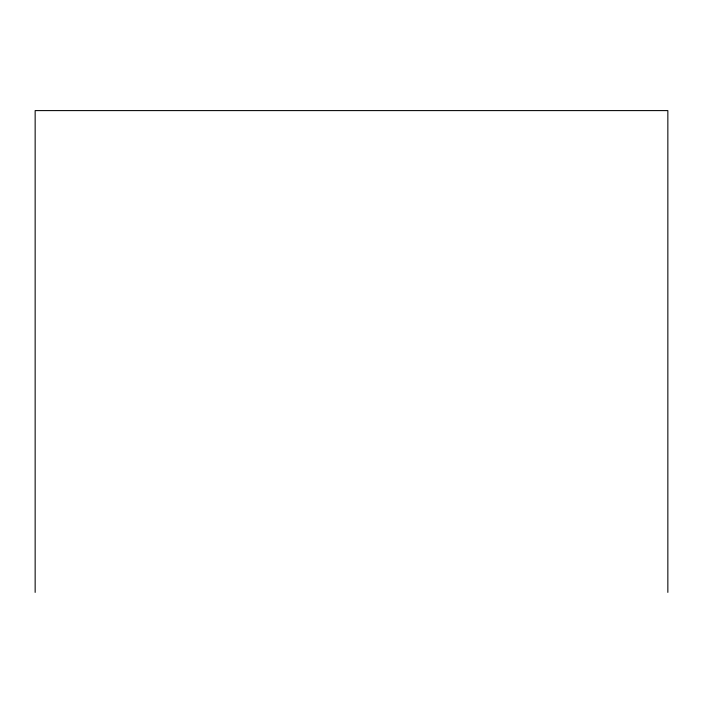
<?xml version="1.0" encoding="UTF-8"?>
<svg xmlns="http://www.w3.org/2000/svg" width="703" height="703" viewBox="0 0 703 703"><rect width="100%" height="100%" fill="white"/><g stroke="black" fill="none" stroke-linecap="round" stroke-linejoin="round"><path stroke-width="1.05" d="M667.85 592.401L667.85 110.599L35.15 110.599L35.15 592.401"/></g></svg>
